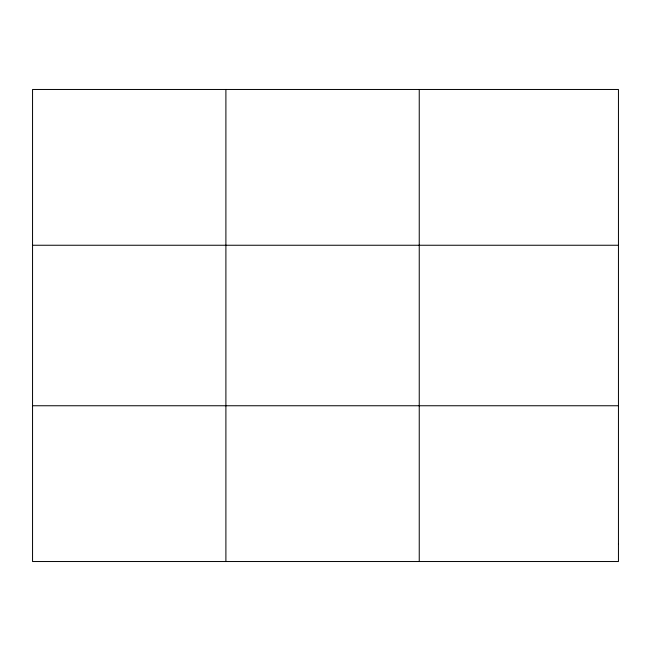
<?xml version="1.0" encoding="UTF-8"?>
<svg xmlns="http://www.w3.org/2000/svg" width="651" height="651" viewBox="0 0 651 651"><rect width="100%" height="100%" fill="white"/><g stroke="black" fill="none" stroke-linecap="round" stroke-linejoin="round"><path stroke-width="0.98" d="M225.897 561.528L225.897 89.472M419.244 561.528L419.244 89.472M32.55 245.248L618.45 245.248M32.55 405.752L618.45 405.752M618.45 544.22L618.45 561.528L32.55 561.528L32.55 89.472L618.45 89.472L618.45 544.22"/></g></svg>
